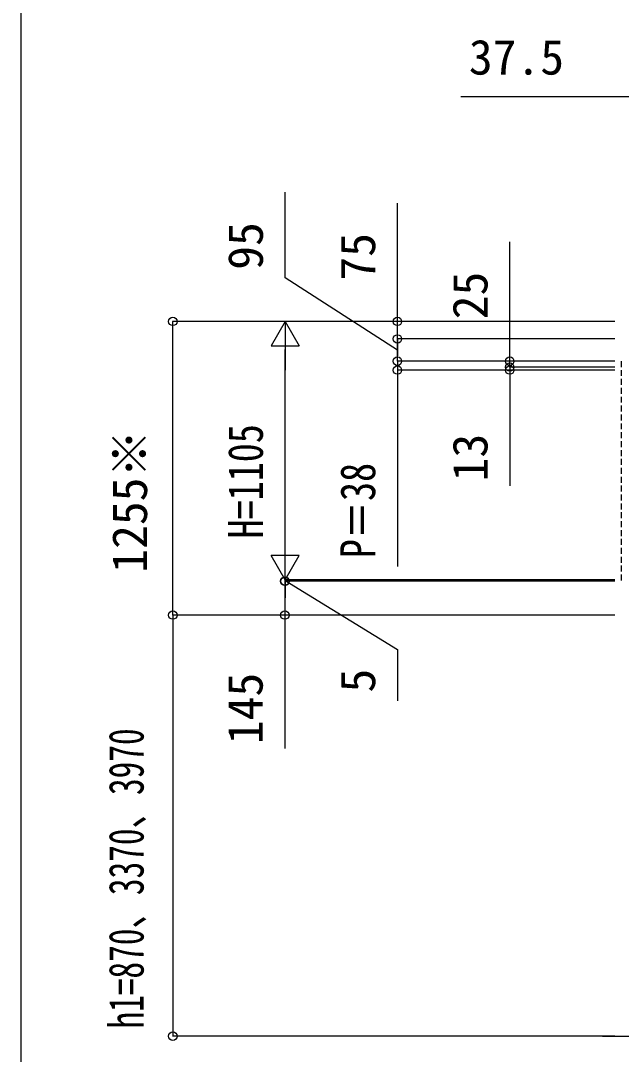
# Model space of a CAD drawing. Units: millimetres, scale not verified. Extents: x -10500 to 10500, y -15604 to 15536.
# Drawn here: x -10500 to -7933, y -9372 to -4954 of the extents above; entities that cross this region are included whole.
import ezdxf
from ezdxf.enums import TextEntityAlignment as Align

# ---------------------------------------------------------------- set-up
doc = ezdxf.new("R2010")
doc.units = ezdxf.units.MM
doc.header["$LTSCALE"] = 80
for name, color, linetype in [('0-4_YKK_13', 4, 'Continuous'), ('0-6_YKK_D', 6, 'Continuous'), ('0-7_YKK_ZWAK', 7, 'Continuous'), ('0-8_YSS_K', 3, 'Continuous')]:
    doc.layers.add(name, color=color, linetype=linetype)
doc.styles.add('ＭＳ ゴシック', font='')
doc.styles.get('ＭＳ ゴシック').set_extended_font_data('MS Gothic')

msp = doc.modelspace()

# ---------------------------------------------------------------- linework, layer by layer
at = {"layer": '0-4_YKK_13'}
for p, q in [((-7933.5, -6410.39), (-7933.5, -6433.81)), ((-7933.5, -6448.39), (-7933.5, -6471.81)), ((-7933.5, -6486.39), (-7933.5, -6509.81)), ((-7933.5, -6524.39), (-7933.5, -6547.81)), ((-7933.5, -6562.39), (-7933.5, -6585.81)), ((-7933.5, -6600.39), (-7933.5, -6623.81)), ((-7933.5, -6638.39), (-7933.5, -6661.81)), ((-7933.5, -6676.39), (-7933.5, -6699.81)), ((-7933.5, -6714.39), (-7933.5, -6737.81)), ((-7933.5, -6752.39), (-7933.5, -6775.81)), ((-7933.5, -6790.39), (-7933.5, -6813.81)), ((-7933.5, -6828.39), (-7933.5, -6851.81)), ((-7933.5, -6866.39), (-7933.5, -6889.81)), ((-7933.5, -6904.39), (-7933.5, -6927.81)), ((-7933.5, -6942.39), (-7933.5, -6965.81)), ((-7933.5, -6980.39), (-7933.5, -7003.81)), ((-7933.5, -7018.39), (-7933.5, -7041.81)), ((-7933.5, -7056.39), (-7933.5, -7079.81)), ((-7933.5, -7094.39), (-7933.5, -7117.81)), ((-7933.5, -7132.39), (-7933.5, -7155.81)), ((-7933.5, -7170.39), (-7933.5, -7193.81)), ((-7933.5, -7208.39), (-7933.5, -7231.81)), ((-7933.5, -7246.39), (-7933.5, -7269.81)), ((-7933.5, -7284.39), (-7933.5, -7307.81)), ((-7933.5, -7322.39), (-7933.5, -7345.81))]:
    msp.add_line(p, q, dxfattribs=at)
for centre, start, end in [((-7932.5, -6410.39), 93.5, 180), ((-7932.5, -6433.81), 180, 266.5), ((-7932.5, -6448.39), 93.5, 180), ((-7932.5, -6471.81), 180, 266.5), ((-7932.5, -6486.39), 93.5, 180), ((-7932.5, -6509.81), 180, 266.5), ((-7932.5, -6524.39), 93.5, 180), ((-7932.5, -6547.81), 180, 266.5), ((-7932.5, -6562.39), 93.5, 180), ((-7932.5, -6585.81), 180, 266.5), ((-7932.5, -6600.39), 93.5, 180), ((-7932.5, -6623.81), 180, 266.5), ((-7932.5, -6638.39), 93.5, 180), ((-7932.5, -6661.81), 180, 266.5), ((-7932.5, -6676.39), 93.5, 180), ((-7932.5, -6699.81), 180, 266.5), ((-7932.5, -6714.39), 93.5, 180), ((-7932.5, -6737.81), 180, 266.5), ((-7932.5, -6752.39), 93.5, 180), ((-7932.5, -6775.81), 180, 266.5), ((-7932.5, -6790.39), 93.5, 180), ((-7932.5, -6813.81), 180, 266.5), ((-7932.5, -6828.39), 93.5, 180), ((-7932.5, -6851.81), 180, 266.5), ((-7932.5, -6866.39), 93.5, 180), ((-7932.5, -6889.81), 180, 266.5), ((-7932.5, -6904.39), 93.5, 180), ((-7932.5, -6927.81), 180, 266.5), ((-7932.5, -6942.39), 93.5, 180), ((-7932.5, -6965.81), 180, 266.5), ((-7932.5, -6980.39), 93.5, 180), ((-7932.5, -7003.81), 180, 266.5), ((-7932.5, -7018.39), 93.5, 180), ((-7932.5, -7041.81), 180, 266.5), ((-7932.5, -7056.39), 93.5, 180), ((-7932.5, -7079.81), 180, 266.5), ((-7932.5, -7094.39), 93.5, 180), ((-7932.5, -7117.81), 180, 266.5), ((-7932.5, -7132.39), 93.5, 180), ((-7932.5, -7155.81), 180, 266.5), ((-7932.5, -7170.39), 93.5, 180), ((-7932.5, -7193.81), 180, 266.5), ((-7932.5, -7208.39), 93.5, 180), ((-7932.5, -7231.81), 180, 266.5), ((-7932.5, -7246.39), 93.5, 180), ((-7932.5, -7269.81), 180, 266.5), ((-7932.5, -7284.39), 93.5, 180), ((-7932.5, -7307.81), 180, 266.5), ((-7932.5, -7322.39), 93.5, 180), ((-7932.5, -7345.81), 180, 266.5)]:
    msp.add_arc(centre, 1, start, end, dxfattribs=at)
at = {"layer": '0-6_YKK_D'}
for p, q in [((-7900, -5279.6), (-8619.23, -5279.6)), ((-8889.71, -6239.6), (-8889.71, -5733.65)), ((-8409.71, -6409.6), (-8409.71, -5899.01)), ((-7960.5, -6239.6), (-9850.71, -6239.6)), ((-9849.71, -7494.6), (-9849.71, -6239.6)), ((-9369.71, -6239.6), (-9429.71, -6343.52)), ((-7960.5, -6239.6), (-9370.71, -6239.6)), ((-9369.71, -6239.6), (-9309.71, -6343.52)), ((-9369.71, -6239.6), (-9369.71, -6447.45)), ((-7960.5, -6239.6), (-8890.71, -6239.6)), ((-8889.71, -6314.6), (-8889.71, -6239.6)), ((-8889.71, -6314.6), (-8889.71, -6242.6)), ((-7960.5, -6314.6), (-8890.71, -6314.6)), ((-7960.5, -6314.6), (-8890.71, -6314.6)), ((-8889.71, -6314.6), (-8889.71, -6386.6)), ((-8889.71, -6409.6), (-8889.71, -6314.6)), ((-8889.71, -6409.6), (-8889.71, -6314.6)), ((-9429.71, -6343.52), (-9309.71, -6343.52)), ((-9369.71, -7224.6), (-9369.71, -6359.6)), ((-8889.71, -6409.6), (-8889.71, -6337.6)), ((-8409.71, -6434.6), (-8409.71, -6362.6)), ((-7960.5, -6409.6), (-8890.71, -6409.6)), ((-7960.5, -6409.6), (-8890.71, -6409.6)), ((-7960.5, -6447.6), (-8890.71, -6447.6)), ((-8889.71, -6409.6), (-8889.71, -6481.6)), ((-8889.71, -6409.6), (-8889.71, -6447.6)), ((-8889.71, -6447.6), (-8889.71, -7286.91)), ((-7960.5, -6409.6), (-8410.71, -6409.6)), ((-7960.5, -6434.6), (-8410.71, -6434.6)), ((-7960.5, -6434.6), (-8410.71, -6434.6)), ((-7960.5, -6447.6), (-8410.71, -6447.6)), ((-8409.71, -6434.6), (-8409.71, -6409.6)), ((-8409.71, -6434.6), (-8409.71, -6447.6)), ((-8409.71, -6434.6), (-8409.71, -6506.6)), ((-8409.71, -6447.6), (-8409.71, -6941.96)), ((-9369.71, -7344.6), (-9369.71, -7136.75)), ((-9369.71, -7344.6), (-9429.71, -7240.68)), ((-9309.71, -7240.68), (-9429.71, -7240.68)), ((-9369.71, -7344.6), (-9309.71, -7240.68)), ((-9369.71, -7344.6), (-9369.71, -7272.6)), ((-7960.5, -7349.6), (-9371.71, -7349.6)), ((-7960.5, -7344.6), (-9370.71, -7344.6)), ((-7960.5, -7344.6), (-9370.71, -7344.6)), ((-7960.5, -7349.6), (-9370.71, -7349.6)), ((-9369.71, -7349.6), (-9369.71, -7344.6)), ((-9369.71, -7349.6), (-9369.71, -7344.6)), ((-9369.71, -7349.6), (-9369.71, -7421.6)), ((-7960.5, -7494.6), (-9850.71, -7494.6)), ((-7960.5, -7494.6), (-9850.71, -7494.6)), ((-9849.71, -7494.6), (-9849.71, -9294.6)), ((-7960.5, -7494.6), (-9371.71, -7494.6)), ((-7960.5, -9294.6), (-9850.71, -9294.6))]:
    msp.add_line(p, q, dxfattribs=at)
for points in [[(-8889.71, -6362.1), (-9369.71, -6052.68), (-9369.71, -5687.25)], [(-9370.71, -7349.6), (-9370.71, -7494.6), (-9370.71, -8065.33)], [(-9369.71, -7347.1), (-8889.71, -7642.46), (-8889.71, -7860.69)]]:
    msp.add_lwpolyline(points, dxfattribs=at)
for centre in [(-9849.71, -6239.6), (-8889.71, -6239.6), (-8889.71, -6314.6), (-8889.71, -6314.6), (-8889.71, -6409.6), (-8889.71, -6409.6), (-8409.71, -6409.6), (-8889.71, -6447.6), (-8409.71, -6434.6), (-8409.71, -6434.6), (-8409.71, -6447.6), (-9370.71, -7349.6), (-9369.71, -7349.6), (-9849.71, -7494.6), (-9849.71, -7494.6), (-9370.71, -7494.6), (-9849.71, -9294.6)]:
    msp.add_circle(centre, 18, dxfattribs=at)
at = {"layer": '0-7_YKK_ZWAK'}
msp.add_line((-10500, 14996.4), (-10500, -15603.6), dxfattribs=at)
at = {"layer": '0-8_YSS_K'}
msp.add_line((-8012.5, -9294.6), (-481.5, -9294.6), dxfattribs=at)

# ---------------------------------------------------------------- texts
at = {"layer": '0-6_YKK_D', "style": 'ＭＳ ゴシック'}
msp.add_text('37.5', height=149.6, dxfattribs=at).set_placement((-8584.3, -5229.6), align=Align.BOTTOM_LEFT)
for s, p in [('95', (-9419.71, -6018.9)), ('75', (-8939.71, -6065.3)), ('25', (-8459.71, -6230.67)), ('1255※', (-9914.78, -7313.93)), ('13', (-8459.71, -6923.26)), ('145', (-9420.71, -8046.62)), ('5', (-8939.71, -7825.76))]:
    msp.add_text(s, height=149.6, rotation=90, dxfattribs=at).set_placement(p, align=Align.BOTTOM_LEFT)
for s, width, p in [('H=1105', 0.8, (-9419.71, -7167.18)), ('P＝38', 0.8, (-8939.71, -7251.75)), ('h1=870、3370、3970', 0.7, (-9929.53, -9261.95))]:
    msp.add_text(s, height=149.6, rotation=90, dxfattribs=dict(at, width=width)).set_placement(p, align=Align.BOTTOM_LEFT)

doc.saveas('drawing.dxf')
